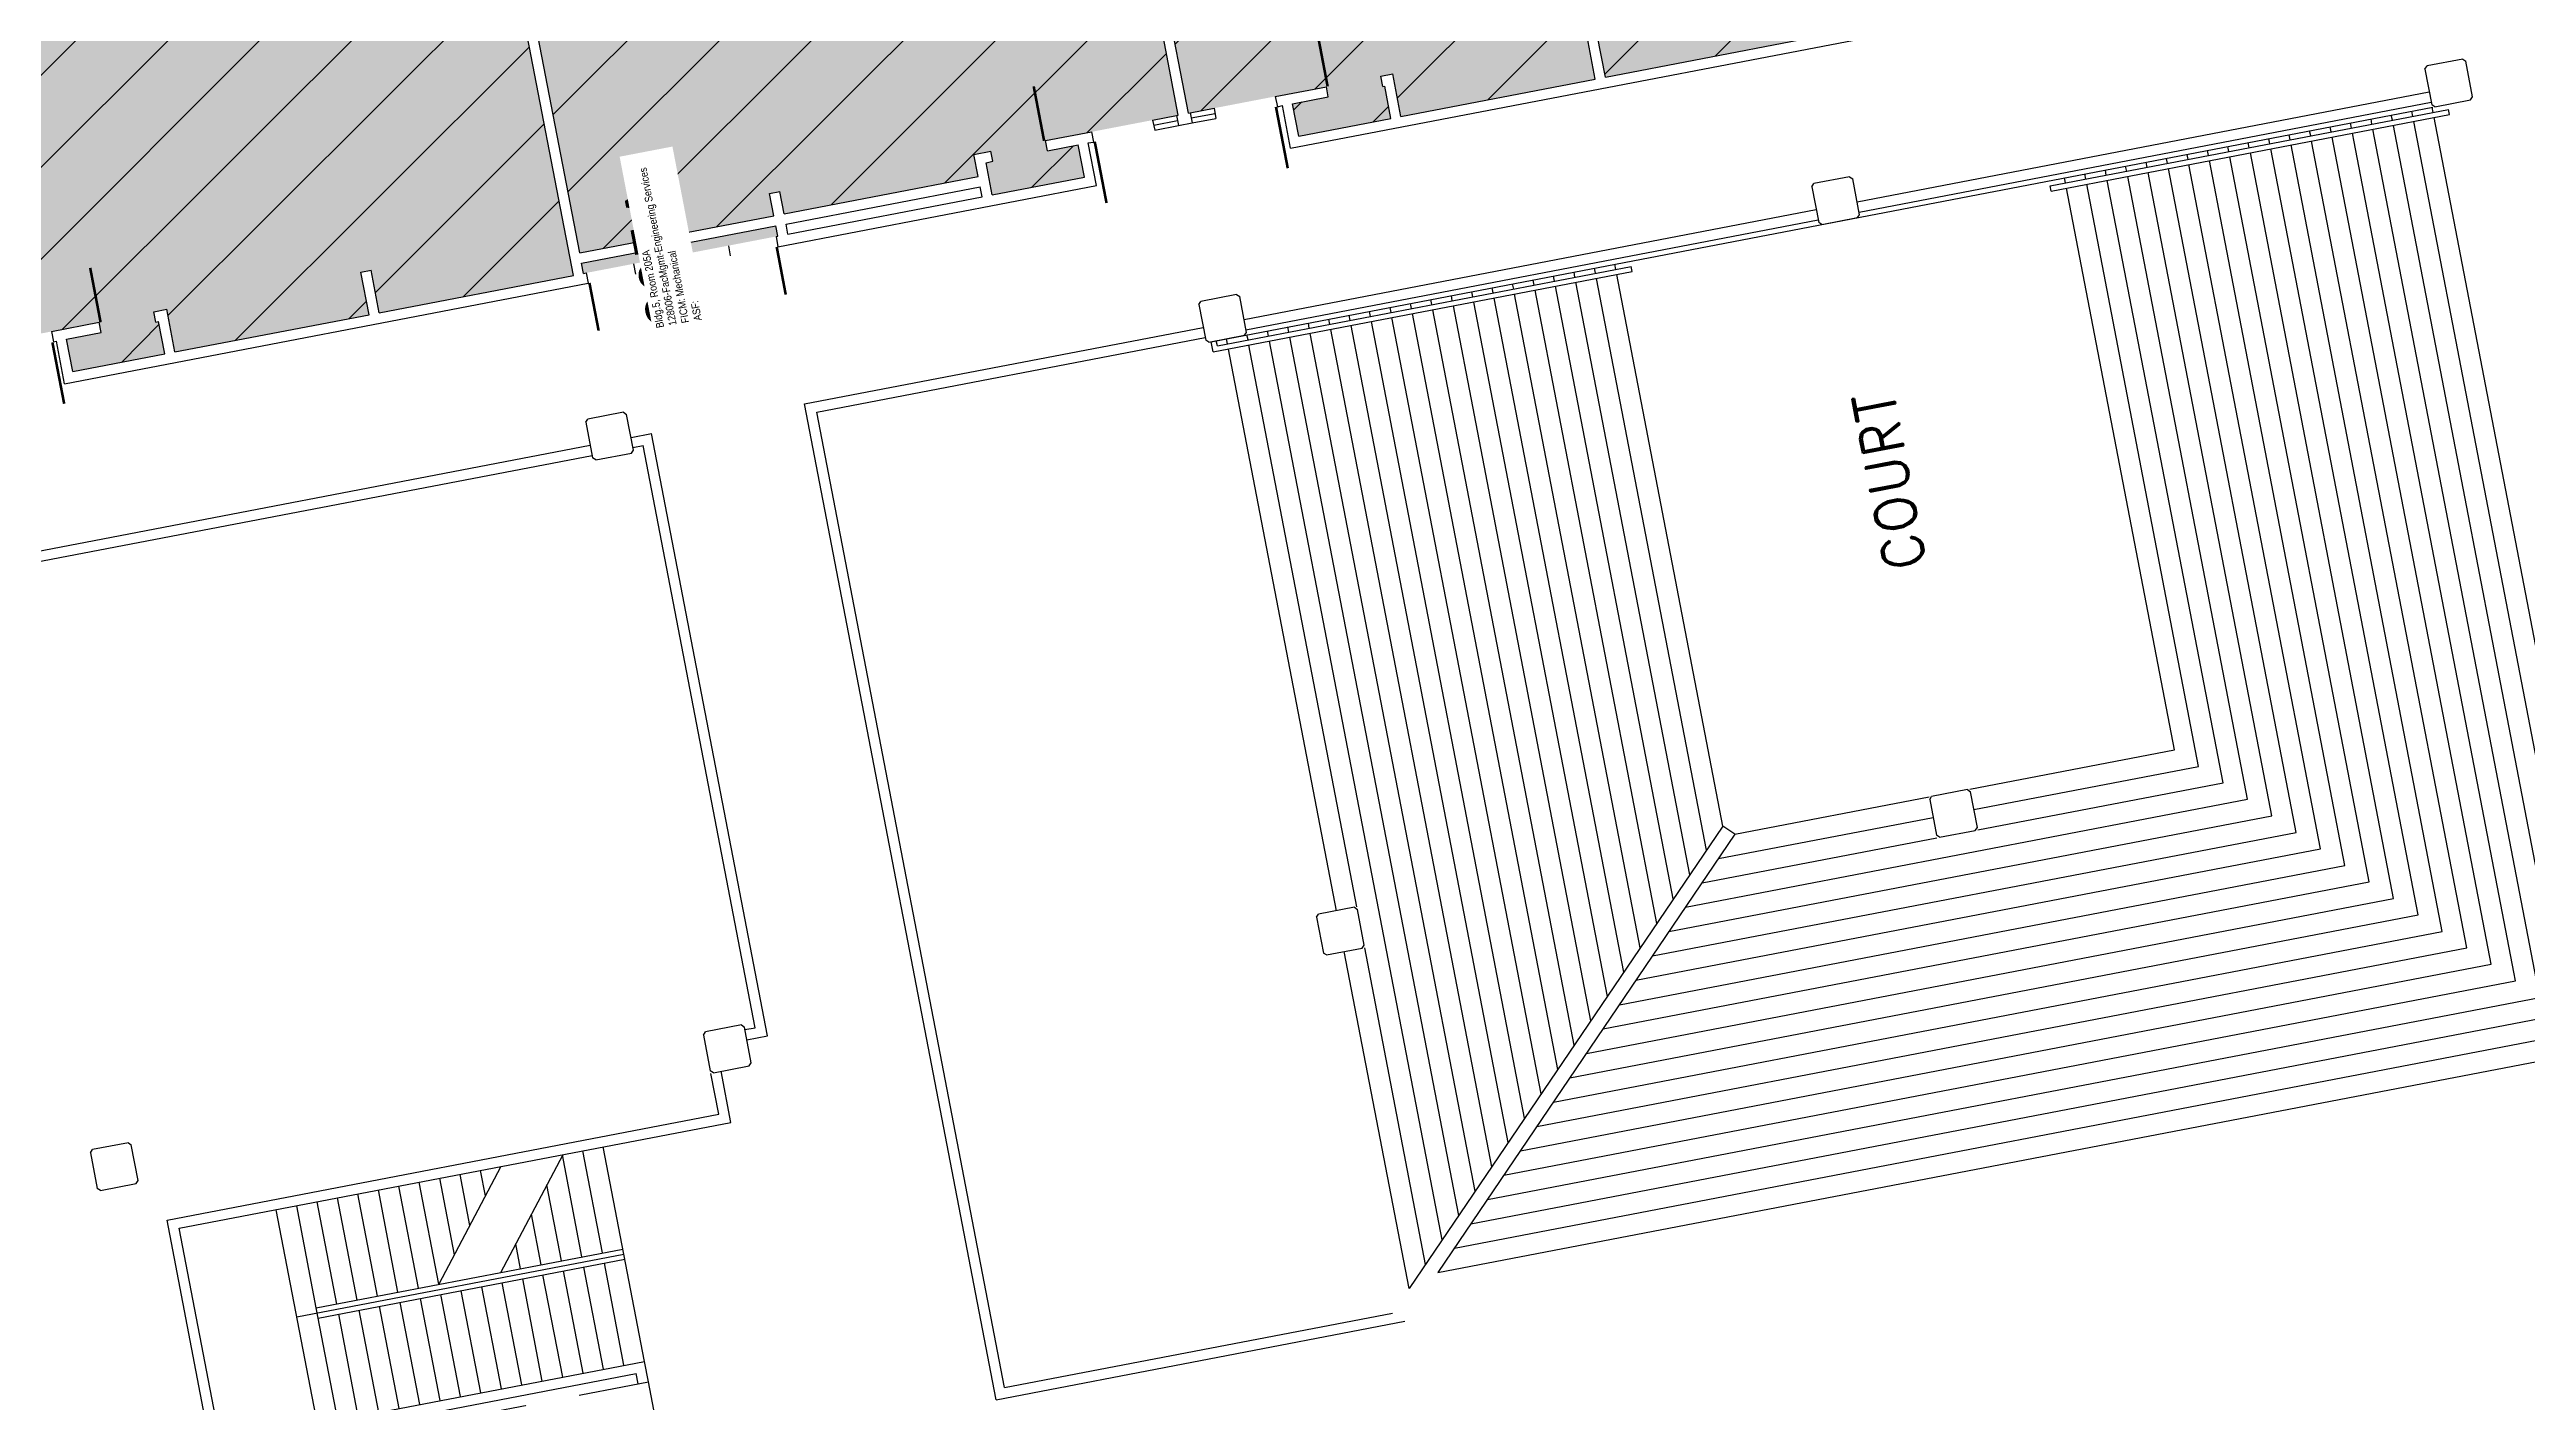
# Model space of a CAD drawing. Header units: inches. Extents: x 69199020 to 69202739, y 27674225 to 27677034.
# Drawn here: x 69200261 to 69201689, y 27675494 to 27676274 of the extents above; entities that cross this region are included whole.
import ezdxf
from ezdxf.enums import TextEntityAlignment as Align

# ---------------------------------------------------------------- set-up
doc = ezdxf.new("R2010")
doc.units = ezdxf.units.IN
doc.header["$LTSCALE"] = 10
doc.header["$MEASUREMENT"] = 0
for name, color, linetype in [('A-DOOR', 2, 'CONTINUOUS'), ('A-FLOR', 3, 'CONTINUOUS'), ('A-GLAZ', 1, 'CONTINUOUS'), ('A-IDEN-RNUM', 7, 'CONTINUOUS'), ('A-IDEN-SNUM', 4, 'CONTINUOUS'), ('A-IDEN-TEXT', 4, 'CONTINUOUS'), ('A-IDEN-VNUM', 4, 'CONTINUOUS'), ('A-WALL', 5, 'CONTINUOUS'), ('AREA-TEXT', 3, 'CONTINUOUS'), ('Rooms-Capacity', 4, 'CONTINUOUS'), ('Rooms-Category-Color', 7, 'CONTINUOUS'), ('Rooms-College-Color', 7, 'CONTINUOUS'), ('Rooms-Department-Color', 7, 'CONTINUOUS'), ('Rooms-Division-Color', 7, 'CONTINUOUS'), ('Rooms-Information', 7, 'CONTINUOUS')]:
    doc.layers.add(name, color=color, linetype=linetype)
doc.styles.add('CP_AREA', font='arial.ttf', dxfattribs={"height": 15})
doc.styles.add('CP_ROOMSNUMBER', font='arial.ttf', dxfattribs={"height": 1})
doc.styles.add('CP_ROOMVNUMBER', font='arial.ttf', dxfattribs={"width": 0.85, "height": 0.075})
doc.styles.add('TEXT', font='ROMAND')
pattern_1 = [(45, (0, 0), (-26.516504294, 26.516504294), [])]

msp = doc.modelspace()

# ---------------------------------------------------------------- hatches: boundary and pattern name
at = {"layer": 'Rooms-Capacity'}
h = msp.add_hatch(dxfattribs=at)
h.set_pattern_fill('ANSI31', color=256, scale=300, style=0)
h.set_pattern_definition(pattern_1)
h.paths.add_polyline_path([(69201154.4, 27676881.3), (69201147, 27676879.9), (69201145.2, 27676881.1), (69201143.8, 27676888.4), (69200813.9, 27676825), (69200815.3, 27676817.7), (69200814.1, 27676815.9), (69200806.7, 27676814.5), (69200870.1, 27676484.5), (69200877.5, 27676486), (69200879.2, 27676484.8), (69200883.2, 27676464.1), (69200882, 27676462.4), (69200874.6, 27676461), (69200917.7, 27676237.1), (69200997.3, 27676252.4), (69200998.4, 27676246.5), (69200977.7, 27676242.5), (69200981.3, 27676223.8), (69201034.3, 27676234), (69201030.8, 27676252.7), (69201029.8, 27676252.5), (69201028.7, 27676258.4), (69201035.5, 27676259.7), (69201040.2, 27676235.2), (69201152.2, 27676256.7), (69201147.5, 27676281.2), (69201153.4, 27676282.3), (69201158.1, 27676257.8), (69201270, 27676279.3), (69201222.3, 27676527.8), (69201214.9, 27676526.3), (69201213.2, 27676527.5), (69201209.2, 27676548.2), (69201210.4, 27676549.9), (69201217.8, 27676551.3)])
h = msp.add_hatch(dxfattribs=at)
h.set_pattern_fill('ANSI31', color=256, scale=300, style=0)
h.set_pattern_definition(pattern_1)
h.paths.add_polyline_path([(69200453.2, 27676746.6), (69200460.6, 27676748), (69200461.7, 27676749.8), (69200460.3, 27676757.1), (69200790.3, 27676820.5), (69200791.7, 27676813.1), (69200793.5, 27676812), (69200800.8, 27676813.4), (69200864.2, 27676483.4), (69200856.9, 27676482), (69200855.7, 27676480.2), (69200859.6, 27676459.6), (69200861.4, 27676458.4), (69200868.8, 27676459.8), (69200911.8, 27676235.9), (69200835.2, 27676221.2), (69200836.3, 27676215.3), (69200854, 27676218.7), (69200857.6, 27676200.1), (69200804.5, 27676189.9), (69200801, 27676208.5), (69200804.9, 27676209.3), (69200803.7, 27676215.2), (69200793.9, 27676213.3), (69200796.4, 27676200.5), (69200684.4, 27676179), (69200682, 27676191.8), (69200676.1, 27676190.7), (69200678.5, 27676177.9), (69200566.6, 27676156.4), (69200521.1, 27676393), (69200528.5, 27676394.5), (69200529.7, 27676396.2), (69200525.7, 27676416.8), (69200524, 27676418), (69200516.6, 27676416.6)])
h = msp.add_hatch(dxfattribs=at)
h.set_pattern_fill('ANSI31', color=256, scale=300, style=0)
h.set_pattern_definition(pattern_1)
h.paths.add_polyline_path([(69200322.1, 27676116.5), (69200321, 27676122.4), (69200328.4, 27676123.9), (69200333.2, 27676099.3), (69200445.1, 27676120.8), (69200440.4, 27676145.4), (69200446.3, 27676146.5), (69200451, 27676121.9), (69200563, 27676143.5), (69200515.2, 27676391.9), (69200507.9, 27676390.5), (69200506.1, 27676391.7), (69200502.1, 27676412.3), (69200503.3, 27676414.1), (69200510.7, 27676415.5), (69200447.3, 27676745.4), (69200439.9, 27676744), (69200438.2, 27676745.2), (69200436.8, 27676752.6), (69200106.8, 27676689.2), (69200108.2, 27676681.8), (69200107, 27676680.1), (69200099.7, 27676678.7), (69200163.1, 27676348.7), (69200170.4, 27676350.1), (69200172.2, 27676348.9), (69200176.1, 27676328.3), (69200174.9, 27676326.5), (69200167.6, 27676325.1), (69200210.6, 27676101.2), (69200289.5, 27676116.4), (69200290.7, 27676110.5), (69200270.7, 27676106.6), (69200274.2, 27676088), (69200327.3, 27676098.2), (69200323.7, 27676116.8)])
at = {"layer": 'Rooms-Category-Color', "true_color": 0xe3f498}
for points in [[(69201154.4, 27676881.3), (69201147, 27676879.9), (69201145.2, 27676881.1), (69201143.8, 27676888.4), (69200813.9, 27676825), (69200815.3, 27676817.7), (69200814.1, 27676815.9), (69200806.7, 27676814.5), (69200870.1, 27676484.5), (69200877.5, 27676486), (69200879.2, 27676484.8), (69200883.2, 27676464.1), (69200882, 27676462.4), (69200874.6, 27676461), (69200917.7, 27676237.1), (69200997.3, 27676252.4), (69200998.4, 27676246.5), (69200977.7, 27676242.5), (69200981.3, 27676223.8), (69201034.3, 27676234), (69201030.8, 27676252.7), (69201029.8, 27676252.5), (69201028.7, 27676258.4), (69201035.5, 27676259.7), (69201040.2, 27676235.2), (69201152.2, 27676256.7), (69201147.5, 27676281.2), (69201153.4, 27676282.3), (69201158.1, 27676257.8), (69201270, 27676279.3), (69201222.3, 27676527.8), (69201214.9, 27676526.3), (69201213.2, 27676527.5), (69201209.2, 27676548.2), (69201210.4, 27676549.9), (69201217.8, 27676551.3)], [(69200453.2, 27676746.6), (69200460.6, 27676748), (69200461.7, 27676749.8), (69200460.3, 27676757.1), (69200790.3, 27676820.5), (69200791.7, 27676813.1), (69200793.5, 27676812), (69200800.8, 27676813.4), (69200864.2, 27676483.4), (69200856.9, 27676482), (69200855.7, 27676480.2), (69200859.6, 27676459.6), (69200861.4, 27676458.4), (69200868.8, 27676459.8), (69200911.8, 27676235.9), (69200835.2, 27676221.2), (69200836.3, 27676215.3), (69200854, 27676218.7), (69200857.6, 27676200.1), (69200804.5, 27676189.9), (69200801, 27676208.5), (69200804.9, 27676209.3), (69200803.7, 27676215.2), (69200793.9, 27676213.3), (69200796.4, 27676200.5), (69200684.4, 27676179), (69200682, 27676191.8), (69200676.1, 27676190.7), (69200678.5, 27676177.9), (69200566.6, 27676156.4), (69200521.1, 27676393), (69200528.5, 27676394.5), (69200529.7, 27676396.2), (69200525.7, 27676416.8), (69200524, 27676418), (69200516.6, 27676416.6)], [(69200322.1, 27676116.5), (69200321, 27676122.4), (69200328.4, 27676123.9), (69200333.2, 27676099.3), (69200445.1, 27676120.8), (69200440.4, 27676145.4), (69200446.3, 27676146.5), (69200451, 27676121.9), (69200563, 27676143.5), (69200515.2, 27676391.9), (69200507.9, 27676390.5), (69200506.1, 27676391.7), (69200502.1, 27676412.3), (69200503.3, 27676414.1), (69200510.7, 27676415.5), (69200447.3, 27676745.4), (69200439.9, 27676744), (69200438.2, 27676745.2), (69200436.8, 27676752.6), (69200106.8, 27676689.2), (69200108.2, 27676681.8), (69200107, 27676680.1), (69200099.7, 27676678.7), (69200163.1, 27676348.7), (69200170.4, 27676350.1), (69200172.2, 27676348.9), (69200176.1, 27676328.3), (69200174.9, 27676326.5), (69200167.6, 27676325.1), (69200210.6, 27676101.2), (69200289.5, 27676116.4), (69200290.7, 27676110.5), (69200270.7, 27676106.6), (69200274.2, 27676088), (69200327.3, 27676098.2), (69200323.7, 27676116.8)]]:
    msp.add_hatch(color=61, dxfattribs=at).paths.add_polyline_path(points)
at = {"layer": 'Rooms-Category-Color', "true_color": 0xadadad}
msp.add_hatch(color=253, dxfattribs=at).paths.add_polyline_path([(69200568.8, 27676144.6), (69200567.7, 27676150.5), (69200679.7, 27676172), (69200680.8, 27676166.1)])
at = {"layer": 'Rooms-College-Color', "true_color": 0xe3f498}
for points in [[(69201154.4, 27676881.3), (69201147, 27676879.9), (69201145.2, 27676881.1), (69201143.8, 27676888.4), (69200813.9, 27676825), (69200815.3, 27676817.7), (69200814.1, 27676815.9), (69200806.7, 27676814.5), (69200870.1, 27676484.5), (69200877.5, 27676486), (69200879.2, 27676484.8), (69200883.2, 27676464.1), (69200882, 27676462.4), (69200874.6, 27676461), (69200917.7, 27676237.1), (69200997.3, 27676252.4), (69200998.4, 27676246.5), (69200977.7, 27676242.5), (69200981.3, 27676223.8), (69201034.3, 27676234), (69201030.8, 27676252.7), (69201029.8, 27676252.5), (69201028.7, 27676258.4), (69201035.5, 27676259.7), (69201040.2, 27676235.2), (69201152.2, 27676256.7), (69201147.5, 27676281.2), (69201153.4, 27676282.3), (69201158.1, 27676257.8), (69201270, 27676279.3), (69201222.3, 27676527.8), (69201214.9, 27676526.3), (69201213.2, 27676527.5), (69201209.2, 27676548.2), (69201210.4, 27676549.9), (69201217.8, 27676551.3)], [(69200453.2, 27676746.6), (69200460.6, 27676748), (69200461.7, 27676749.8), (69200460.3, 27676757.1), (69200790.3, 27676820.5), (69200791.7, 27676813.1), (69200793.5, 27676812), (69200800.8, 27676813.4), (69200864.2, 27676483.4), (69200856.9, 27676482), (69200855.7, 27676480.2), (69200859.6, 27676459.6), (69200861.4, 27676458.4), (69200868.8, 27676459.8), (69200911.8, 27676235.9), (69200835.2, 27676221.2), (69200836.3, 27676215.3), (69200854, 27676218.7), (69200857.6, 27676200.1), (69200804.5, 27676189.9), (69200801, 27676208.5), (69200804.9, 27676209.3), (69200803.7, 27676215.2), (69200793.9, 27676213.3), (69200796.4, 27676200.5), (69200684.4, 27676179), (69200682, 27676191.8), (69200676.1, 27676190.7), (69200678.5, 27676177.9), (69200566.6, 27676156.4), (69200521.1, 27676393), (69200528.5, 27676394.5), (69200529.7, 27676396.2), (69200525.7, 27676416.8), (69200524, 27676418), (69200516.6, 27676416.6)], [(69200322.1, 27676116.5), (69200321, 27676122.4), (69200328.4, 27676123.9), (69200333.2, 27676099.3), (69200445.1, 27676120.8), (69200440.4, 27676145.4), (69200446.3, 27676146.5), (69200451, 27676121.9), (69200563, 27676143.5), (69200515.2, 27676391.9), (69200507.9, 27676390.5), (69200506.1, 27676391.7), (69200502.1, 27676412.3), (69200503.3, 27676414.1), (69200510.7, 27676415.5), (69200447.3, 27676745.4), (69200439.9, 27676744), (69200438.2, 27676745.2), (69200436.8, 27676752.6), (69200106.8, 27676689.2), (69200108.2, 27676681.8), (69200107, 27676680.1), (69200099.7, 27676678.7), (69200163.1, 27676348.7), (69200170.4, 27676350.1), (69200172.2, 27676348.9), (69200176.1, 27676328.3), (69200174.9, 27676326.5), (69200167.6, 27676325.1), (69200210.6, 27676101.2), (69200289.5, 27676116.4), (69200290.7, 27676110.5), (69200270.7, 27676106.6), (69200274.2, 27676088), (69200327.3, 27676098.2), (69200323.7, 27676116.8)]]:
    msp.add_hatch(color=61, dxfattribs=at).paths.add_polyline_path(points)
at = {"layer": 'Rooms-College-Color', "true_color": 0xadadad}
msp.add_hatch(color=253, dxfattribs=at).paths.add_polyline_path([(69200568.8, 27676144.6), (69200567.7, 27676150.5), (69200679.7, 27676172), (69200680.8, 27676166.1)])
at = {"layer": 'Rooms-Department-Color', "true_color": 0xe3f498}
for points in [[(69201154.4, 27676881.3), (69201147, 27676879.9), (69201145.2, 27676881.1), (69201143.8, 27676888.4), (69200813.9, 27676825), (69200815.3, 27676817.7), (69200814.1, 27676815.9), (69200806.7, 27676814.5), (69200870.1, 27676484.5), (69200877.5, 27676486), (69200879.2, 27676484.8), (69200883.2, 27676464.1), (69200882, 27676462.4), (69200874.6, 27676461), (69200917.7, 27676237.1), (69200997.3, 27676252.4), (69200998.4, 27676246.5), (69200977.7, 27676242.5), (69200981.3, 27676223.8), (69201034.3, 27676234), (69201030.8, 27676252.7), (69201029.8, 27676252.5), (69201028.7, 27676258.4), (69201035.5, 27676259.7), (69201040.2, 27676235.2), (69201152.2, 27676256.7), (69201147.5, 27676281.2), (69201153.4, 27676282.3), (69201158.1, 27676257.8), (69201270, 27676279.3), (69201222.3, 27676527.8), (69201214.9, 27676526.3), (69201213.2, 27676527.5), (69201209.2, 27676548.2), (69201210.4, 27676549.9), (69201217.8, 27676551.3)], [(69200453.2, 27676746.6), (69200460.6, 27676748), (69200461.7, 27676749.8), (69200460.3, 27676757.1), (69200790.3, 27676820.5), (69200791.7, 27676813.1), (69200793.5, 27676812), (69200800.8, 27676813.4), (69200864.2, 27676483.4), (69200856.9, 27676482), (69200855.7, 27676480.2), (69200859.6, 27676459.6), (69200861.4, 27676458.4), (69200868.8, 27676459.8), (69200911.8, 27676235.9), (69200835.2, 27676221.2), (69200836.3, 27676215.3), (69200854, 27676218.7), (69200857.6, 27676200.1), (69200804.5, 27676189.9), (69200801, 27676208.5), (69200804.9, 27676209.3), (69200803.7, 27676215.2), (69200793.9, 27676213.3), (69200796.4, 27676200.5), (69200684.4, 27676179), (69200682, 27676191.8), (69200676.1, 27676190.7), (69200678.5, 27676177.9), (69200566.6, 27676156.4), (69200521.1, 27676393), (69200528.5, 27676394.5), (69200529.7, 27676396.2), (69200525.7, 27676416.8), (69200524, 27676418), (69200516.6, 27676416.6)], [(69200322.1, 27676116.5), (69200321, 27676122.4), (69200328.4, 27676123.9), (69200333.2, 27676099.3), (69200445.1, 27676120.8), (69200440.4, 27676145.4), (69200446.3, 27676146.5), (69200451, 27676121.9), (69200563, 27676143.5), (69200515.2, 27676391.9), (69200507.9, 27676390.5), (69200506.1, 27676391.7), (69200502.1, 27676412.3), (69200503.3, 27676414.1), (69200510.7, 27676415.5), (69200447.3, 27676745.4), (69200439.9, 27676744), (69200438.2, 27676745.2), (69200436.8, 27676752.6), (69200106.8, 27676689.2), (69200108.2, 27676681.8), (69200107, 27676680.1), (69200099.7, 27676678.7), (69200163.1, 27676348.7), (69200170.4, 27676350.1), (69200172.2, 27676348.9), (69200176.1, 27676328.3), (69200174.9, 27676326.5), (69200167.6, 27676325.1), (69200210.6, 27676101.2), (69200289.5, 27676116.4), (69200290.7, 27676110.5), (69200270.7, 27676106.6), (69200274.2, 27676088), (69200327.3, 27676098.2), (69200323.7, 27676116.8)]]:
    msp.add_hatch(color=61, dxfattribs=at).paths.add_polyline_path(points)
at = {"layer": 'Rooms-Department-Color', "true_color": 0xacacac}
msp.add_hatch(color=253, dxfattribs=at).paths.add_polyline_path([(69200568.8, 27676144.6), (69200567.7, 27676150.5), (69200679.7, 27676172), (69200680.8, 27676166.1)])
at = {"layer": 'Rooms-Division-Color', "true_color": 0xe3f498}
for points in [[(69201154.4, 27676881.3), (69201147, 27676879.9), (69201145.2, 27676881.1), (69201143.8, 27676888.4), (69200813.9, 27676825), (69200815.3, 27676817.7), (69200814.1, 27676815.9), (69200806.7, 27676814.5), (69200870.1, 27676484.5), (69200877.5, 27676486), (69200879.2, 27676484.8), (69200883.2, 27676464.1), (69200882, 27676462.4), (69200874.6, 27676461), (69200917.7, 27676237.1), (69200997.3, 27676252.4), (69200998.4, 27676246.5), (69200977.7, 27676242.5), (69200981.3, 27676223.8), (69201034.3, 27676234), (69201030.8, 27676252.7), (69201029.8, 27676252.5), (69201028.7, 27676258.4), (69201035.5, 27676259.7), (69201040.2, 27676235.2), (69201152.2, 27676256.7), (69201147.5, 27676281.2), (69201153.4, 27676282.3), (69201158.1, 27676257.8), (69201270, 27676279.3), (69201222.3, 27676527.8), (69201214.9, 27676526.3), (69201213.2, 27676527.5), (69201209.2, 27676548.2), (69201210.4, 27676549.9), (69201217.8, 27676551.3)], [(69200453.2, 27676746.6), (69200460.6, 27676748), (69200461.7, 27676749.8), (69200460.3, 27676757.1), (69200790.3, 27676820.5), (69200791.7, 27676813.1), (69200793.5, 27676812), (69200800.8, 27676813.4), (69200864.2, 27676483.4), (69200856.9, 27676482), (69200855.7, 27676480.2), (69200859.6, 27676459.6), (69200861.4, 27676458.4), (69200868.8, 27676459.8), (69200911.8, 27676235.9), (69200835.2, 27676221.2), (69200836.3, 27676215.3), (69200854, 27676218.7), (69200857.6, 27676200.1), (69200804.5, 27676189.9), (69200801, 27676208.5), (69200804.9, 27676209.3), (69200803.7, 27676215.2), (69200793.9, 27676213.3), (69200796.4, 27676200.5), (69200684.4, 27676179), (69200682, 27676191.8), (69200676.1, 27676190.7), (69200678.5, 27676177.9), (69200566.6, 27676156.4), (69200521.1, 27676393), (69200528.5, 27676394.5), (69200529.7, 27676396.2), (69200525.7, 27676416.8), (69200524, 27676418), (69200516.6, 27676416.6)], [(69200322.1, 27676116.5), (69200321, 27676122.4), (69200328.4, 27676123.9), (69200333.2, 27676099.3), (69200445.1, 27676120.8), (69200440.4, 27676145.4), (69200446.3, 27676146.5), (69200451, 27676121.9), (69200563, 27676143.5), (69200515.2, 27676391.9), (69200507.9, 27676390.5), (69200506.1, 27676391.7), (69200502.1, 27676412.3), (69200503.3, 27676414.1), (69200510.7, 27676415.5), (69200447.3, 27676745.4), (69200439.9, 27676744), (69200438.2, 27676745.2), (69200436.8, 27676752.6), (69200106.8, 27676689.2), (69200108.2, 27676681.8), (69200107, 27676680.1), (69200099.7, 27676678.7), (69200163.1, 27676348.7), (69200170.4, 27676350.1), (69200172.2, 27676348.9), (69200176.1, 27676328.3), (69200174.9, 27676326.5), (69200167.6, 27676325.1), (69200210.6, 27676101.2), (69200289.5, 27676116.4), (69200290.7, 27676110.5), (69200270.7, 27676106.6), (69200274.2, 27676088), (69200327.3, 27676098.2), (69200323.7, 27676116.8)]]:
    msp.add_hatch(color=61, dxfattribs=at).paths.add_polyline_path(points)
at = {"layer": 'Rooms-Division-Color', "true_color": 0xadadad}
msp.add_hatch(color=253, dxfattribs=at).paths.add_polyline_path([(69200568.8, 27676144.6), (69200567.7, 27676150.5), (69200679.7, 27676172), (69200680.8, 27676166.1)])

# ---------------------------------------------------------------- linework, layer by layer
at = {"layer": 'A-DOOR'}
for points in [[(69200997.9, 27676252.5, 1.5, 1.5, 0), (69200991.9, 27676283.9, 0, 0, 0), (69200991.2, 27676283.8, 0, 0, -0.414214), (69201028.6, 27676258.4, 0, 0, -0.414214)], [(69200834.4, 27676221.1, 1.5, 1.5, 0), (69200828.4, 27676252.5, 0, 0, 0), (69200829.1, 27676252.6, 0, 0, 0.414214), (69200803.7, 27676215.2, 0, 0, 0.414214)], [(69200968.1, 27676240.7, 1.5, 1.5, 0), (69200974.9, 27676205.3, 0, 0, 0), (69200974.2, 27676205.2, 0, 0, -0.414214), (69200933.2, 27676235.5, 0, 0, -0.414214)], [(69200863.6, 27676220.6, 1.5, 1.5, 0), (69200870.4, 27676185.2, 0, 0, 0), (69200871.1, 27676185.3, 0, 0, 0.414214), (69200897.9, 27676228.7, 0, 0, 0.414214)], [(69200626.6, 27676149.6, 1.5, 1.5, 0), (69200631.9, 27676122.1, 0, 0, 0), (69200631.2, 27676122, 0, 0, 0.414214), (69200653.4, 27676154.7, 0, 0, 0.414214)], [(69200680.2, 27676159.9, 1.5, 1.5, 0), (69200685.4, 27676132.4, 0, 0, 0), (69200686.2, 27676132.5, 0, 0, -0.414214), (69200653.4, 27676154.7, 0, 0, -0.414214)], [(69200290.3, 27676116.4, 1.5, 1.5, 0), (69200284.3, 27676147.8, 0, 0, 0), (69200283.5, 27676147.7, 0, 0, -0.414214), (69200321, 27676122.3, 0, 0, -0.414214)], [(69200572.2, 27676139.1, 1.5, 1.5, 0), (69200577.5, 27676111.6, 0, 0, 0), (69200576.7, 27676111.5, 0, 0, 0.414214), (69200598.9, 27676144.3, 0, 0, 0.414214)], [(69200625.5, 27676149.4, 1.5, 1.5, 0), (69200630.8, 27676121.9, 0, 0, 0), (69200631.5, 27676122, 0, 0, -0.414214), (69200598.8, 27676144.2, 0, 0, -0.414214)], [(69200262.5, 27676104.8, 1.5, 1.5, 0), (69200269.3, 27676069.4, 0, 0, 0), (69200268.5, 27676069.3, 0, 0, -0.414214), (69200227.6, 27676099.6, 0, 0, -0.414214)]]:
    msp.add_lwpolyline(points, format="xyseb", dxfattribs=at)
at = {"layer": 'A-FLOR'}
for p, q in [((69200930.8, 27676105.2), (69201635.2, 27676240.5)), ((69201414.5, 27676195.1), (69201644.3, 27676239.2)), ((69201635.5, 27676237.5), (69201634.9, 27676240.5)), ((69201644.9, 27676236.3), (69201644.3, 27676239.2)), ((69201415.1, 27676192.1), (69201644.9, 27676236.3)), ((69201553, 27676221.7), (69201552.4, 27676224.6)), ((69201564.8, 27676223.9), (69201564.2, 27676226.9)), ((69201576.6, 27676226.2), (69201576, 27676229.1)), ((69201588.3, 27676228.4), (69201587.8, 27676231.4)), ((69201682.9, 27675736.4), (69201588.9, 27676225.5)), ((69201600.1, 27676230.7), (69201599.6, 27676233.7)), ((69201696.9, 27675726.9), (69201600.7, 27676227.8)), ((69201611.9, 27676233), (69201611.3, 27676235.9)), ((69201711, 27675717.4), (69201612.5, 27676230)), ((69201623.7, 27676235.2), (69201623.1, 27676238.2)), ((69201725, 27675707.9), (69201624.3, 27676232.3)), ((69201698.3, 27675910.5), (69201636, 27676234.6)), ((69201482.3, 27676208.1), (69201481.7, 27676211)), ((69201494.1, 27676210.3), (69201493.5, 27676213.3)), ((69201505.8, 27676212.6), (69201505.3, 27676215.5)), ((69201517.6, 27676214.9), (69201517.1, 27676217.8)), ((69201598.6, 27675793.6), (69201518.2, 27676211.9)), ((69201529.4, 27676217.1), (69201528.8, 27676220.1)), ((69201612.6, 27675784), (69201530, 27676214.2)), ((69201541.2, 27676219.4), (69201540.6, 27676222.3)), ((69201626.7, 27675774.5), (69201541.8, 27676216.4)), ((69201640.7, 27675765), (69201553.5, 27676218.7)), ((69201654.8, 27675755.5), (69201565.3, 27676221)), ((69201668.8, 27675746), (69201577.1, 27676223.2)), ((69201423.4, 27676196.8), (69201422.8, 27676199.7)), ((69201435.1, 27676199), (69201434.6, 27676202)), ((69201500.2, 27675860.2), (69201435.7, 27676196.1)), ((69201446.9, 27676201.3), (69201446.4, 27676204.2)), ((69201514.3, 27675850.7), (69201447.5, 27676198.3)), ((69201458.7, 27676203.5), (69201458.1, 27676206.5)), ((69201528.3, 27675841.2), (69201459.3, 27676200.6)), ((69201470.5, 27676205.8), (69201469.9, 27676208.8)), ((69201542.4, 27675831.7), (69201471.1, 27676202.9)), ((69201556.4, 27675822.1), (69201482.8, 27676205.1)), ((69201570.5, 27675812.6), (69201494.6, 27676207.4)), ((69201584.5, 27675803.1), (69201506.4, 27676209.7)), ((69201415.1, 27676192.1), (69201414.5, 27676195.1)), ((69201486.2, 27675869.7), (69201423.9, 27676193.8)), ((69200931.9, 27676099.3), (69201173.5, 27676145.7)), ((69200934.3, 27676102.8), (69201172.9, 27676148.6)), ((69201117, 27676137.9), (69201116.4, 27676140.8)), ((69201128.7, 27676140.1), (69201128.2, 27676143.1)), ((69201140.5, 27676142.4), (69201140, 27676145.4)), ((69201206.8, 27675797.7), (69201141.1, 27676139.5)), ((69201152.3, 27676144.7), (69201151.7, 27676147.6)), ((69201216.3, 27675811.8), (69201152.9, 27676141.7)), ((69201164.1, 27676146.9), (69201163.5, 27676149.9)), ((69201225.8, 27675825.8), (69201164.7, 27676144)), ((69201173.5, 27676145.7), (69201172.9, 27676148.6)), ((69201034.5, 27676122), (69201033.9, 27676125)), ((69201046.3, 27676124.3), (69201045.7, 27676127.2)), ((69201058, 27676126.6), (69201057.5, 27676129.5)), ((69201069.8, 27676128.8), (69201069.3, 27676131.8)), ((69201149.6, 27675713.4), (69201070.4, 27676125.9)), ((69201081.6, 27676131.1), (69201081, 27676134)), ((69201159.2, 27675727.5), (69201082.2, 27676128.1)), ((69201093.4, 27676133.4), (69201092.8, 27676136.3)), ((69201168.7, 27675741.5), (69201094, 27676130.4)), ((69201105.2, 27676135.6), (69201104.6, 27676138.6)), ((69201178.2, 27675755.6), (69201105.7, 27676132.7)), ((69201187.7, 27675769.6), (69201117.5, 27676134.9)), ((69201197.2, 27675783.7), (69201129.3, 27676137.2)), ((69200963.8, 27676108.5), (69200963.2, 27676111.4)), ((69200975.5, 27676110.7), (69200975, 27676113.7)), ((69200987.3, 27676113), (69200986.8, 27676115.9)), ((69200999.1, 27676115.2), (69200998.5, 27676118.2)), ((69201092.5, 27675629.1), (69200999.7, 27676112.3)), ((69201010.9, 27676117.5), (69201010.3, 27676120.5)), ((69201102, 27675643.2), (69201011.5, 27676114.6)), ((69201022.7, 27676119.8), (69201022.1, 27676122.7)), ((69201111.5, 27675657.2), (69201023.2, 27676116.8)), ((69201121.1, 27675671.3), (69201035, 27676119.1)), ((69201130.6, 27675685.3), (69201046.8, 27676121.4)), ((69201140.1, 27675699.4), (69201058.6, 27676123.6)), ((69200931.9, 27676099.3), (69200930.8, 27676105.2)), ((69200934.3, 27676102.8), (69200933.7, 27676105.7)), ((69200940.2, 27676103.9), (69200939.6, 27676106.9)), ((69201003, 27675776.9), (69200940.8, 27676101)), ((69200952, 27676106.2), (69200951.4, 27676109.1)), ((69201014.8, 27675779.2), (69200952.5, 27676103.2)), ((69201063.9, 27675587), (69200964.3, 27676105.5)), ((69201073.5, 27675601), (69200976.1, 27676107.8)), ((69201083, 27675615.1), (69200987.9, 27676110)), ((69201368.3, 27675847.1), (69201486.2, 27675869.7)), ((69201370.6, 27675835.3), (69201500.2, 27675860.2)), ((69201204.3, 27675778.9), (69201528.3, 27675841.2)), ((69201232.8, 27675821.1), (69201344.8, 27675842.6)), ((69201372.9, 27675823.5), (69201514.3, 27675850.7)), ((69201225.8, 27675825.8), (69201044.9, 27675558.9)), ((69201194.7, 27675764.9), (69201542.4, 27675831.7)), ((69201223.3, 27675807), (69201347, 27675830.8)), ((69201232.8, 27675821.1), (69201225.8, 27675825.8)), ((69201232.8, 27675821.1), (69201061.5, 27675568.2)), ((69201175.7, 27675736.8), (69201570.5, 27675812.6)), ((69201185.2, 27675750.8), (69201556.4, 27675822.1)), ((69201213.8, 27675793), (69201349.3, 27675819)), ((69201166.2, 27675722.7), (69201584.5, 27675803.1)), ((69201147.1, 27675694.6), (69201612.6, 27675784)), ((69201156.7, 27675708.7), (69201598.6, 27675793.6)), ((69201137.6, 27675680.6), (69201626.7, 27675774.5)), ((69201044.9, 27675558.9), (69201007.5, 27675753.3)), ((69201054.4, 27675572.9), (69201019.3, 27675755.6)), ((69201118.6, 27675652.5), (69201654.8, 27675755.5)), ((69201128.1, 27675666.5), (69201640.7, 27675765)), ((69201109.1, 27675638.4), (69201668.8, 27675746)), ((69201090, 27675610.3), (69201696.9, 27675726.9)), ((69201099.5, 27675624.4), (69201682.9, 27675736.4)), ((69201080.5, 27675596.3), (69201711, 27675717.4)), ((69201061.5, 27675568.2), (69201739.1, 27675698.4)), ((69201071, 27675582.2), (69201725, 27675707.9)), ((69200603.9, 27675516.9), (69200580.1, 27675640.7)), ((69200521.2, 27675629.3), (69200485.4, 27675561.4)), ((69200503.3, 27675595.4), (69200497.6, 27675624.8)), ((69200512.3, 27675612.4), (69200509.4, 27675627.1)), ((69200556.8, 27675636.1), (69200521, 27675568.1)), ((69200567.9, 27675577.2), (69200556.6, 27675636.1)), ((69200579.7, 27675579.5), (69200568.3, 27675638.4)), ((69200438.3, 27675552.3), (69200426.9, 27675611.2)), ((69200450, 27675554.6), (69200438.7, 27675613.5)), ((69200461.8, 27675556.8), (69200450.5, 27675615.8)), ((69200473.6, 27675559.1), (69200462.3, 27675618)), ((69200485.4, 27675561.4), (69200474.1, 27675620.3)), ((69200494.3, 27675578.4), (69200485.9, 27675622.6)), ((69200556.1, 27675575), (69200547.7, 27675618.8)), ((69200415.4, 27675480.7), (69200391.6, 27675604.4)), ((69200414.7, 27675547.8), (69200403.4, 27675606.7)), ((69200426.5, 27675550), (69200415.1, 27675609)), ((69200544.3, 27675572.7), (69200538.7, 27675601.8)), ((69200414.7, 27675547.8), (69200591.4, 27675581.7)), ((69200532.5, 27675570.4), (69200529.8, 27675584.8)), ((69200403.5, 27675542.6), (69200592, 27675578.8)), ((69200415.8, 27675541.9), (69200592.6, 27675575.9)), ((69200568.5, 27675510.1), (69200557.2, 27675569.1)), ((69200580.3, 27675512.4), (69200569, 27675571.3)), ((69200592.1, 27675514.7), (69200580.8, 27675573.6)), ((69200486.1, 27675494.3), (69200474.7, 27675553.2)), ((69200497.8, 27675496.6), (69200486.5, 27675555.5)), ((69200509.6, 27675498.8), (69200498.3, 27675557.7)), ((69200521.4, 27675501.1), (69200510.1, 27675560)), ((69200533.2, 27675503.3), (69200521.9, 27675562.3)), ((69200545, 27675505.6), (69200533.7, 27675564.5)), ((69200556.8, 27675507.9), (69200545.4, 27675566.8)), ((69200427.1, 27675483), (69200414.7, 27675547.8)), ((69200438.9, 27675485.2), (69200427.6, 27675544.2)), ((69200450.7, 27675487.5), (69200439.4, 27675546.4)), ((69200462.5, 27675489.8), (69200451.2, 27675548.7)), ((69200474.3, 27675492), (69200463, 27675550.9))]:
    msp.add_line(p, q, dxfattribs=at)
at = {"layer": 'A-GLAZ'}
for p, q in [((69200918.6, 27676237.3), (69200932.4, 27676239.9)), ((69200897, 27676233.1), (69200910.8, 27676235.7)), ((69200897.6, 27676230.2), (69200911.4, 27676232.8)), ((69200898.2, 27676227.2), (69200911.9, 27676229.9)), ((69200919.2, 27676234.3), (69200933, 27676236.9)), ((69200919.8, 27676231.4), (69200933.5, 27676234))]:
    msp.add_line(p, q, dxfattribs=at)
at = {"layer": 'A-WALL'}
for p, q in [((69200911.8, 27676235.9), (69200868.8, 27676459.8)), ((69200917.7, 27676237.1), (69200874.6, 27676461)), ((69200563, 27676143.5), (69200515.2, 27676391.9)), ((69200566.6, 27676156.4), (69200521.1, 27676393)), ((69200976.5, 27676216.8), (69201571.7, 27676331.1)), ((69201158.1, 27676257.8), (69201153.4, 27676282.3)), ((69201152.2, 27676256.7), (69201147.5, 27676281.2)), ((69201158.1, 27676257.8), (69201270, 27676279.3)), ((69201652.5, 27676268.3), (69201631.9, 27676264.3)), ((69201652.5, 27676268.3), (69201654.2, 27676267.1)), ((69201028.6, 27676258.4), (69201035.5, 27676259.7)), ((69201029.8, 27676252.5), (69201028.6, 27676258.4)), ((69201040.2, 27676235.2), (69201035.5, 27676259.7)), ((69201040.2, 27676235.2), (69201152.2, 27676256.7)), ((69201630.7, 27676262.5), (69201631.9, 27676264.3)), ((69201630.7, 27676262.5), (69201634.6, 27676241.9)), ((69201658.2, 27676246.5), (69201654.2, 27676267.1)), ((69200932.4, 27676239.9), (69200933.5, 27676234)), ((69200967.7, 27676246.7), (69200997.2, 27676252.3)), ((69200967.7, 27676246.7), (69200968.9, 27676240.8)), ((69200968.9, 27676240.8), (69200971.8, 27676241.4)), ((69200976.5, 27676216.8), (69200971.8, 27676241.4)), ((69200977.7, 27676242.5), (69200998.3, 27676246.5)), ((69200981.3, 27676223.8), (69200977.7, 27676242.5)), ((69200998.3, 27676246.5), (69200997.2, 27676252.3)), ((69201029.8, 27676252.5), (69201030.8, 27676252.7)), ((69201034.3, 27676234), (69201030.8, 27676252.7)), ((69201303.2, 27676185.9), (69201633.2, 27676249.3)), ((69201304.4, 27676180), (69201634.3, 27676243.4)), ((69201636.4, 27676240.7), (69201634.6, 27676241.9)), ((69201636.4, 27676240.7), (69201657, 27676244.7)), ((69201657, 27676244.7), (69201658.2, 27676246.5)), ((69200835.2, 27676221.2), (69200861.7, 27676226.3)), ((69200861.7, 27676226.3), (69200862.8, 27676220.4)), ((69200897, 27676233.1), (69200898.2, 27676227.2)), ((69200910.8, 27676235.7), (69200911.8, 27676235.9)), ((69200910.8, 27676235.7), (69200911.9, 27676229.9)), ((69200911.9, 27676229.9), (69200919.8, 27676231.4)), ((69200917.7, 27676237.1), (69200918.6, 27676237.3)), ((69200918.6, 27676237.3), (69200919.8, 27676231.4)), ((69200981.3, 27676223.8), (69201034.3, 27676234)), ((69200793.9, 27676213.3), (69200803.7, 27676215.2)), ((69200796.4, 27676200.5), (69200793.9, 27676213.3)), ((69200804.9, 27676209.3), (69200803.7, 27676215.2)), ((69200836.3, 27676215.3), (69200835.2, 27676221.2)), ((69200836.3, 27676215.3), (69200854, 27676218.7)), ((69200857.6, 27676200.1), (69200854, 27676218.7)), ((69200859.9, 27676219.9), (69200862.8, 27676220.4)), ((69200864.6, 27676195.3), (69200859.9, 27676219.9)), ((69200684.4, 27676179), (69200796.4, 27676200.5)), ((69200801, 27676208.5), (69200804.9, 27676209.3)), ((69200804.5, 27676189.9), (69200801, 27676208.5)), ((69200804.5, 27676189.9), (69200857.6, 27676200.1)), ((69201277.1, 27676194.6), (69201278.3, 27676196.4)), ((69201277.1, 27676194.6), (69201278.3, 27676196.4)), ((69201277.1, 27676194.6), (69201278.3, 27676196.4)), ((69201298.9, 27676200.3), (69201278.3, 27676196.4)), ((69201298.9, 27676200.3), (69201278.3, 27676196.4)), ((69201298.9, 27676200.3), (69201278.3, 27676196.4)), ((69201298.9, 27676200.3), (69201300.7, 27676199.2)), ((69201298.9, 27676200.3), (69201300.7, 27676199.2)), ((69201298.9, 27676200.3), (69201300.7, 27676199.2)), ((69201304.7, 27676178.5), (69201300.7, 27676199.2)), ((69201304.7, 27676178.5), (69201300.7, 27676199.2)), ((69201304.7, 27676178.5), (69201300.7, 27676199.2)), ((69200676.1, 27676190.7), (69200682, 27676191.8)), ((69200678.5, 27676177.9), (69200676.1, 27676190.7)), ((69200680.9, 27676160), (69200864.6, 27676195.3)), ((69200684.4, 27676179), (69200682, 27676191.8)), ((69200685.6, 27676173.1), (69200797.5, 27676194.6)), ((69200686.7, 27676167.2), (69200798.6, 27676188.7)), ((69200798.6, 27676188.7), (69200797.5, 27676194.6)), ((69201277.1, 27676194.6), (69201281.1, 27676174)), ((69201277.1, 27676194.6), (69201281.1, 27676174)), ((69201277.1, 27676194.6), (69201281.1, 27676174)), ((69200566.6, 27676156.4), (69200678.5, 27676177.9)), ((69200567.7, 27676150.5), (69200679.7, 27676172)), ((69200680.8, 27676166.1), (69200679.7, 27676172)), ((69200686.7, 27676167.2), (69200685.6, 27676173.1)), ((69200949.7, 27676118), (69201279.7, 27676181.4)), ((69200950.8, 27676112.1), (69201280.8, 27676175.5)), ((69201282.8, 27676172.8), (69201281.1, 27676174)), ((69201282.8, 27676172.8), (69201281.1, 27676174)), ((69201282.8, 27676172.8), (69201281.1, 27676174)), ((69201282.8, 27676172.8), (69201303.5, 27676176.8)), ((69201282.8, 27676172.8), (69201303.5, 27676176.8)), ((69201282.8, 27676172.8), (69201303.5, 27676176.8)), ((69201303.5, 27676176.8), (69201304.7, 27676178.5)), ((69201303.5, 27676176.8), (69201304.7, 27676178.5)), ((69201303.5, 27676176.8), (69201304.7, 27676178.5)), ((69200624.8, 27676155.3), (69200627.8, 27676139.6)), ((69200652.3, 27676160.6), (69200653.4, 27676154.7)), ((69200679.8, 27676165.9), (69200680.8, 27676166.1)), ((69200679.8, 27676165.9), (69200680.9, 27676160)), ((69200269.5, 27676081), (69200571.4, 27676139)), ((69200440.4, 27676145.4), (69200446.3, 27676146.5)), ((69200445.1, 27676120.8), (69200440.4, 27676145.4)), ((69200451, 27676121.9), (69200446.3, 27676146.5)), ((69200451, 27676121.9), (69200563, 27676143.5)), ((69200568.8, 27676144.6), (69200567.7, 27676150.5)), ((69200568.8, 27676144.6), (69200570.3, 27676144.9)), ((69200570.3, 27676144.9), (69200571.4, 27676139)), ((69200597.6, 27676150.1), (69200598.8, 27676144.2)), ((69200625.9, 27676149.4), (69200626.3, 27676149.5)), ((69200923.6, 27676126.7), (69200924.8, 27676128.5)), ((69200923.6, 27676126.7), (69200924.8, 27676128.5)), ((69200923.6, 27676126.7), (69200927.6, 27676106.1)), ((69200923.6, 27676126.7), (69200927.6, 27676106.1)), ((69200945.4, 27676132.4), (69200924.8, 27676128.5)), ((69200945.4, 27676132.4), (69200924.8, 27676128.5)), ((69200945.4, 27676132.4), (69200947.2, 27676131.2)), ((69200945.4, 27676132.4), (69200947.2, 27676131.2)), ((69200951.1, 27676110.6), (69200947.2, 27676131.2)), ((69200951.1, 27676110.6), (69200947.2, 27676131.2)), ((69200262, 27676111.1), (69200289.5, 27676116.4)), ((69200262, 27676111.1), (69200263.2, 27676105.2)), ((69200270.7, 27676106.6), (69200290.7, 27676110.5)), ((69200290.7, 27676110.5), (69200289.5, 27676116.4)), ((69200321, 27676122.4), (69200328.4, 27676123.9)), ((69200322.1, 27676116.5), (69200321, 27676122.4)), ((69200322.1, 27676116.5), (69200323.7, 27676116.8)), ((69200327.3, 27676098.2), (69200323.7, 27676116.8)), ((69200333.2, 27676099.3), (69200328.4, 27676123.9)), ((69200333.2, 27676099.3), (69200445.1, 27676120.8)), ((69200696.3, 27676069.3), (69200926.1, 27676113.4)), ((69200949.9, 27676108.9), (69200951.1, 27676110.6)), ((69200949.9, 27676108.9), (69200951.1, 27676110.6)), ((69200263.2, 27676105.2), (69200264.8, 27676105.5)), ((69200269.5, 27676081), (69200264.8, 27676105.5)), ((69200274.2, 27676088), (69200270.7, 27676106.6)), ((69200274.2, 27676088), (69200327.3, 27676098.2)), ((69200703.4, 27676064.5), (69200927.3, 27676107.6)), ((69200929.3, 27676104.9), (69200927.6, 27676106.1)), ((69200929.3, 27676104.9), (69200927.6, 27676106.1)), ((69200929.3, 27676104.9), (69200949.9, 27676108.9)), ((69200929.3, 27676104.9), (69200949.9, 27676108.9)), ((69200806.7, 27675494.8), (69200696.3, 27676069.3)), ((69200570.1, 27676058.8), (69200571.3, 27676060.5)), ((69200570.1, 27676058.8), (69200571.3, 27676060.5)), ((69200570.1, 27676058.8), (69200574, 27676038.2)), ((69200570.1, 27676058.8), (69200574, 27676038.2)), ((69200591.9, 27676064.5), (69200571.3, 27676060.5)), ((69200591.9, 27676064.5), (69200571.3, 27676060.5)), ((69200591.9, 27676064.5), (69200593.6, 27676063.3)), ((69200591.9, 27676064.5), (69200593.6, 27676063.3)), ((69200597.6, 27676042.7), (69200593.6, 27676063.3)), ((69200597.6, 27676042.7), (69200593.6, 27676063.3)), ((69200811.5, 27675501.8), (69200703.4, 27676064.5)), ((69200242.6, 27675982.1), (69200572.6, 27676045.5)), ((69200243.8, 27675976.2), (69200573.7, 27676039.6)), ((69200575.8, 27676037), (69200596.4, 27676040.9)), ((69200575.8, 27676037), (69200596.4, 27676040.9)), ((69200596.2, 27676050), (69200608, 27676052.3)), ((69200596.4, 27676040.9), (69200597.6, 27676042.7)), ((69200596.4, 27676040.9), (69200597.6, 27676042.7)), ((69200597.3, 27676044.2), (69200603.2, 27676045.3)), ((69200667.7, 27675709.4), (69200603.2, 27676045.3)), ((69200674.8, 27675704.7), (69200608, 27676052.3)), ((69200575.8, 27676037), (69200574, 27676038.2)), ((69200575.8, 27676037), (69200574, 27676038.2)), ((69201345.1, 27675841.1), (69201346.2, 27675842.8)), ((69201345.1, 27675841.1), (69201346.2, 27675842.8)), ((69201345.1, 27675841.1), (69201349, 27675820.5)), ((69201345.1, 27675841.1), (69201349, 27675820.5)), ((69201366.9, 27675846.8), (69201346.2, 27675842.8)), ((69201366.9, 27675846.8), (69201346.2, 27675842.8)), ((69201366.9, 27675846.8), (69201368.6, 27675845.6)), ((69201366.9, 27675846.8), (69201368.6, 27675845.6)), ((69201372.6, 27675825), (69201368.6, 27675845.6)), ((69201372.6, 27675825), (69201368.6, 27675845.6)), ((69201371.4, 27675823.2), (69201372.6, 27675825)), ((69201371.4, 27675823.2), (69201372.6, 27675825)), ((69201350.8, 27675819.3), (69201349, 27675820.5)), ((69201350.8, 27675819.3), (69201349, 27675820.5)), ((69201350.8, 27675819.3), (69201371.4, 27675823.2)), ((69201350.8, 27675819.3), (69201371.4, 27675823.2)), ((69200991.5, 27675773.2), (69200992.7, 27675774.9)), ((69200991.5, 27675773.2), (69200992.7, 27675774.9)), ((69200991.5, 27675773.2), (69200995.5, 27675752.5)), ((69200991.5, 27675773.2), (69200995.5, 27675752.5)), ((69201013.3, 27675778.9), (69200992.7, 27675774.9)), ((69201013.3, 27675778.9), (69200992.7, 27675774.9)), ((69201013.3, 27675778.9), (69201015.1, 27675777.7)), ((69201013.3, 27675778.9), (69201015.1, 27675777.7)), ((69201019, 27675757.1), (69201015.1, 27675777.7)), ((69201019, 27675757.1), (69201015.1, 27675777.7)), ((69200997.2, 27675751.4), (69201017.9, 27675755.3)), ((69200997.2, 27675751.4), (69201017.9, 27675755.3)), ((69201017.9, 27675755.3), (69201019, 27675757.1)), ((69201017.9, 27675755.3), (69201019, 27675757.1)), ((69200997.2, 27675751.4), (69200995.5, 27675752.5)), ((69200997.2, 27675751.4), (69200995.5, 27675752.5)), ((69200659.8, 27675711), (69200639.2, 27675707)), ((69200659.8, 27675711), (69200639.2, 27675707)), ((69200659.8, 27675711), (69200661.6, 27675709.8)), ((69200659.8, 27675711), (69200661.6, 27675709.8)), ((69200638, 27675705.2), (69200639.2, 27675707)), ((69200638, 27675705.2), (69200639.2, 27675707)), ((69200638, 27675705.2), (69200641.9, 27675684.6)), ((69200638, 27675705.2), (69200641.9, 27675684.6)), ((69200665.5, 27675689.1), (69200661.6, 27675709.8)), ((69200665.5, 27675689.1), (69200661.6, 27675709.8)), ((69200661.8, 27675708.3), (69200667.7, 27675709.4)), ((69200663, 27675702.4), (69200674.8, 27675704.7)), ((69200643.7, 27675683.4), (69200641.9, 27675684.6)), ((69200643.7, 27675683.4), (69200641.9, 27675684.6)), ((69200646.8, 27675659.6), (69200642.2, 27675683.1)), ((69200643.7, 27675683.4), (69200664.3, 27675687.4)), ((69200643.7, 27675683.4), (69200664.3, 27675687.4)), ((69200653.8, 27675654.8), (69200648.1, 27675684.3)), ((69200664.3, 27675687.4), (69200665.5, 27675689.1)), ((69200664.3, 27675687.4), (69200665.5, 27675689.1)), ((69200328.6, 27675598.4), (69200646.8, 27675659.6)), ((69200335.6, 27675593.7), (69200653.8, 27675654.8)), ((69200284.4, 27675637.3), (69200285.6, 27675639.1)), ((69200284.4, 27675637.3), (69200285.6, 27675639.1)), ((69200306.3, 27675643), (69200285.6, 27675639.1)), ((69200306.3, 27675643), (69200285.6, 27675639.1)), ((69200306.3, 27675643), (69200308, 27675641.8)), ((69200306.3, 27675643), (69200308, 27675641.8)), ((69200312, 27675621.2), (69200308, 27675641.8)), ((69200312, 27675621.2), (69200308, 27675641.8)), ((69200284.4, 27675637.3), (69200288.4, 27675616.7)), ((69200284.4, 27675637.3), (69200288.4, 27675616.7)), ((69200290.2, 27675615.5), (69200288.4, 27675616.7)), ((69200290.2, 27675615.5), (69200288.4, 27675616.7)), ((69200290.2, 27675615.5), (69200310.8, 27675619.5)), ((69200290.2, 27675615.5), (69200310.8, 27675619.5)), ((69200310.8, 27675619.5), (69200312, 27675621.2)), ((69200310.8, 27675619.5), (69200312, 27675621.2)), ((69200354.6, 27675462.9), (69200328.6, 27675598.4)), ((69200359.4, 27675470), (69200335.6, 27675593.7)), ((69200806.7, 27675494.8), (69201042.4, 27675540.1)), ((69200811.5, 27675501.8), (69201035.4, 27675544.8)), ((69200359.4, 27675470), (69200603.9, 27675516.9)), ((69200606.2, 27675505.1), (69200603.9, 27675516.9)), ((69200344, 27675454.8), (69200606.2, 27675505.1)), ((69200354.6, 27675462.9), (69200599.1, 27675509.9)), ((69200600.3, 27675504), (69200599.1, 27675509.9)), ((69200613, 27675469.8), (69200606.2, 27675505.1))]:
    msp.add_line(p, q, dxfattribs=at)

# ---------------------------------------------------------------- texts
at = {"layer": 'A-IDEN-RNUM', "style": 'CP_ROOMSNUMBER', "width": 0.85}
msp.add_text('0205-A0', height=1, rotation=10.8755, dxfattribs=at).set_placement((69200622.1, 27676157.8), align=Align.MIDDLE)
at = {"layer": 'A-IDEN-SNUM', "style": 'CP_ROOMSNUMBER', "width": 0.85}
msp.add_text('00500205A0', height=1, rotation=10.8755, dxfattribs=at).set_placement((69200622.1, 27676157.8), align=Align.MIDDLE)
at = {"layer": 'A-IDEN-TEXT', "style": 'TEXT'}
msp.add_text('COURT', height=24, rotation=100.8755, dxfattribs=at).set_placement((69201343.4, 27675975.7))
at = {"layer": 'A-IDEN-VNUM', "style": 'CP_ROOMVNUMBER', "width": 0.85}
msp.add_text('205A', height=31, rotation=100.88, dxfattribs=at).set_placement((69200614, 27676157.2), align=Align.MIDDLE)
at = {"layer": 'AREA-TEXT', "style": 'CP_AREA', "width": 0.75}
msp.add_text('5 SF', height=21, rotation=100.8755, dxfattribs=at).set_placement((69200620.5, 27676158.1), align=Align.MIDDLE_CENTER)

# ---------------------------------------------------------------- next in the draw order: texts
at = {"layer": 'Rooms-Information', "char_height": 4.429, "width": 99.2, "attachment_point": 7, "rotation": 100.88, "style": 'CP_ROOMVNUMBER', "bg_fill": 3, "box_fill_scale": 1.5, "bg_fill_color": 9, "bg_fill_true_color": 13158600, "bg_fill_transparency": 0}
for s, insert in [('Bldg.5, Room 205A^M^J128006-FacMgmt-Engineering Services^M^JFICM: Mechanical^M^JASF: ', (69200637.1, 27676117.8)), ('Bldg.5, Room E201^M^J128006-FacMgmt-Engineering Services^M^JFICM: Elevator^M^JASF: ', (69200583.1, 27675397.7))]:
    msp.add_mtext(s, dxfattribs=dict(at, insert=insert))

doc.saveas('drawing.dxf')
